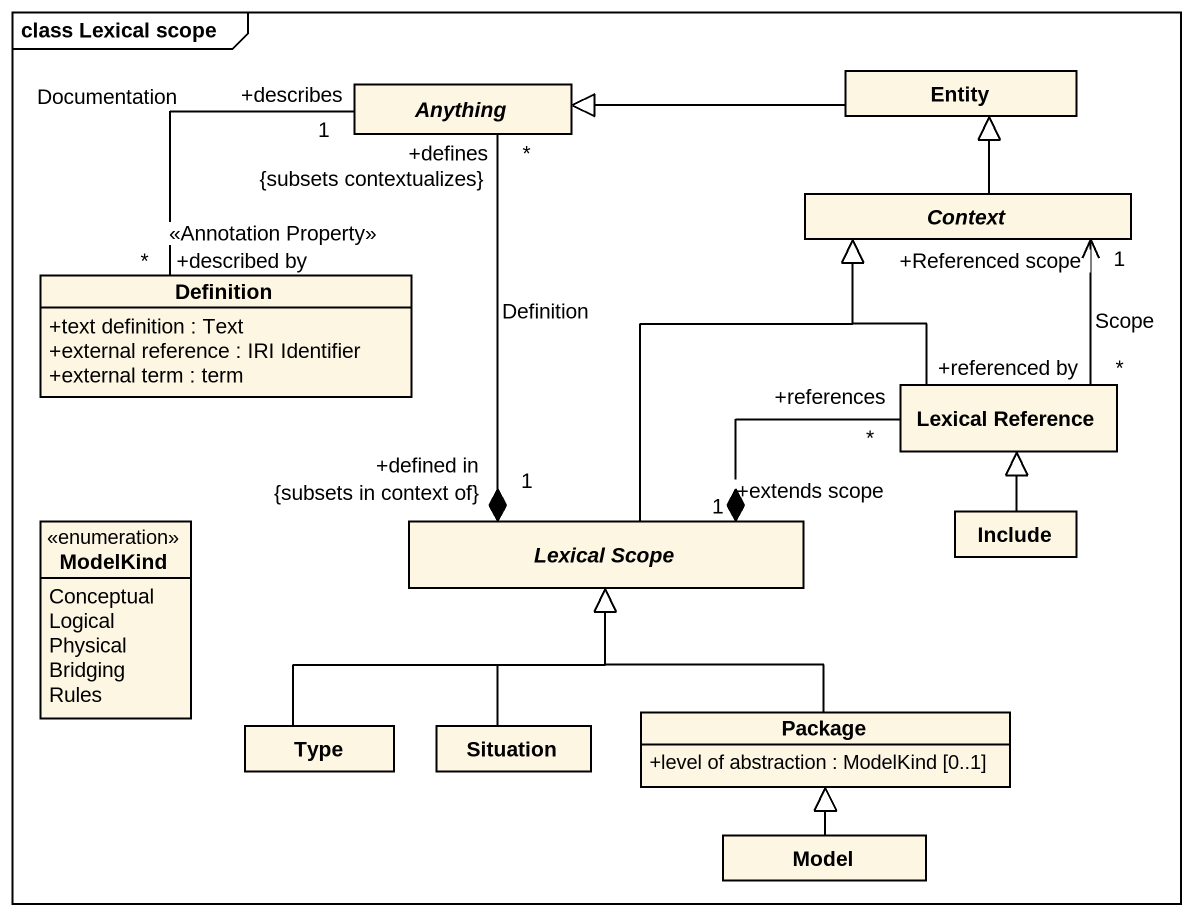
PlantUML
@startuml
mainframe class Lexical scope
hide circle
hide empty members
skinparam classAttributeIconSize 0
abstract class Anything
class "Entity" as Entity_
abstract class Context
class Definition {
  +text definition : Text
  +external reference : IRI Identifier
  +external term : term
}
class "Lexical Reference" as Lexical_Reference
enum ModelKind {
  Conceptual
  Logical
  Physical
  Bridging
  Rules
}
abstract class "Lexical Scope" as Lexical_Scope
class Include
class Type
class Situation
class "Package" as Package_ {
  +level of abstraction : ModelKind [0..1]
}
class Model
Entity_ -left-|> Anything
Context -up-|> Entity_
Definition "+described by\n*\n<<Annotation Property>>" -up- "+describes\n1" Anything : Documentation
Lexical_Reference "*\n+referenced by" -up-> "+Referenced scope\n1" Context : Scope
Lexical_Reference -up-|> Context
Lexical_Scope "1\n+defined in\n{subsets in context of}" *-up- "+defines\n{subsets contextualizes}\n*" Anything : Definition
Lexical_Scope -up-|> Context
Lexical_Scope "1\n+extends scope" *-right- "+references\n*" Lexical_Reference
Include -up-|> Lexical_Reference
Type -up-|> Lexical_Scope
Situation -up-|> Lexical_Scope
Package_ -up-|> Lexical_Scope
Model -up-|> Package_
@enduml
